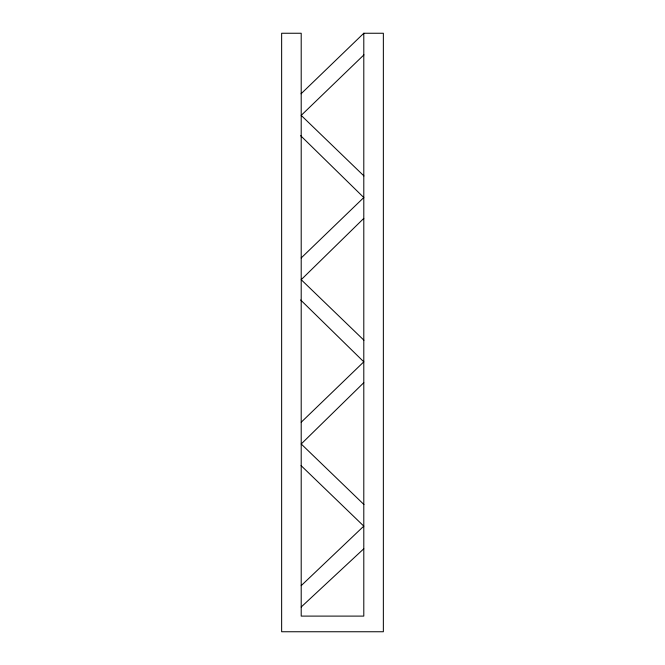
<?xml version="1.0" encoding="UTF-8"?>
<svg xmlns="http://www.w3.org/2000/svg" width="665" height="665" viewBox="0 0 665 665"><rect width="100%" height="100%" fill="white"/><g stroke="black" fill="none" stroke-linecap="round" stroke-linejoin="round"><path stroke-width="1" d="M363.797 218.386L301.203 279.691L363.938 340.231M363.797 382.683L301.203 443.987L363.938 504.527M301.062 93.79L363.797 33.25L383.356 33.25L383.356 631.75L281.644 631.75L281.644 33.25L301.203 33.25L301.203 616.106L363.797 616.106L363.797 33.25M363.938 54.854L301.203 115.394L363.938 175.942M301.203 257.945L363.797 197.547L300.655 135.685M301.203 422.242L363.797 361.835L300.655 299.982M301.203 585.641L363.797 526.131L301.062 465.591M301.203 607.004L363.797 548.766"/></g></svg>
